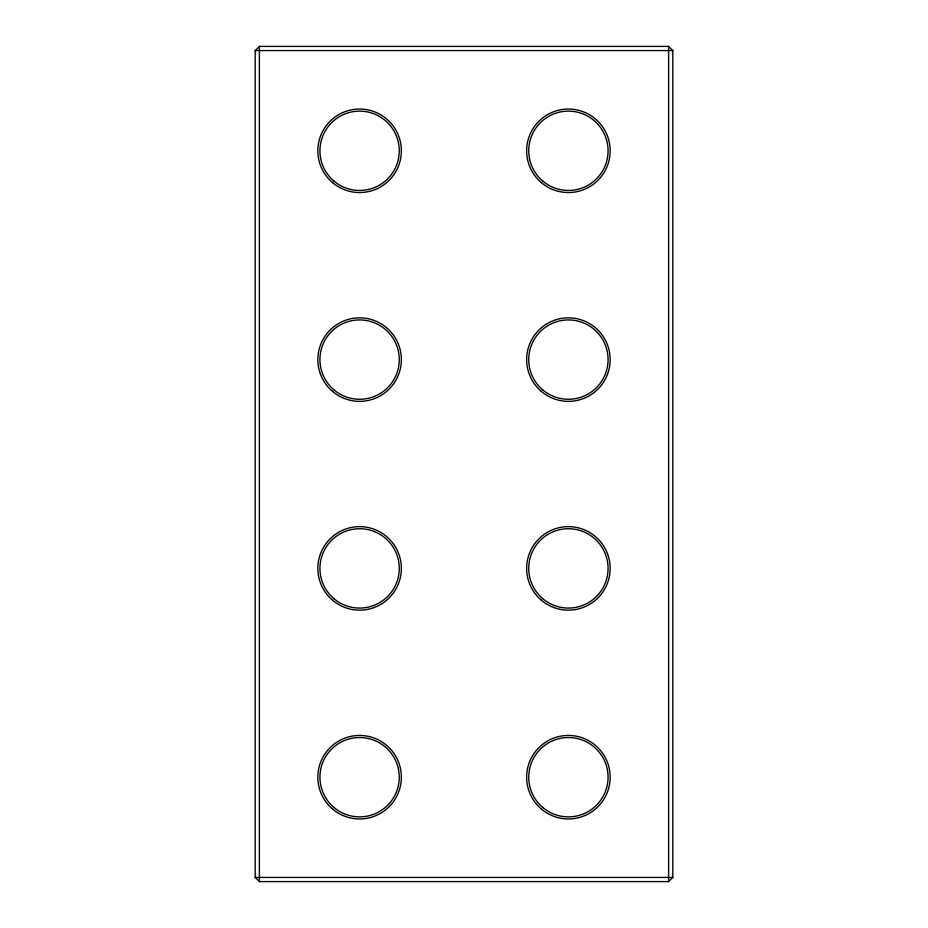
<?xml version="1.0" encoding="UTF-8"?>
<svg xmlns="http://www.w3.org/2000/svg" width="928" height="928" viewBox="0 0 928 928"><rect width="100%" height="100%" fill="white"/><g stroke="black" fill="none" stroke-linecap="round" stroke-linejoin="round"><path stroke-width="1.39" d="M255.2 50.576L259.376 46.4L668.624 46.4L672.8 50.576L672.8 877.424L668.624 881.6L259.376 881.6L255.2 877.424L255.2 50.576L672.8 50.576M255.2 877.424L672.8 877.424M668.624 46.4L668.624 881.6M259.376 46.4L259.376 881.6M333.86 807.383A39.672 39.672 0 0 0 398.611 784.404A39.672 39.672 0 0 0 346.33 739.813A39.672 39.672 0 0 0 333.86 807.383M332.502 808.972A41.76 41.76 0 0 0 400.664 784.786A41.76 41.76 0 0 0 345.634 737.841A41.76 41.76 0 0 0 332.502 808.972M332.502 600.172A41.76 41.76 0 0 0 400.664 575.986A41.76 41.76 0 0 0 345.634 529.041A41.76 41.76 0 0 0 332.502 600.172M333.86 598.583A39.672 39.672 0 0 0 398.611 575.604A39.672 39.672 0 0 0 346.33 531.013A39.672 39.672 0 0 0 333.86 598.583M333.86 389.783A39.672 39.672 0 0 0 398.611 366.804A39.672 39.672 0 0 0 346.33 322.213A39.672 39.672 0 0 0 333.86 389.783M332.502 391.372A41.76 41.76 0 0 0 400.664 367.186A41.76 41.76 0 0 0 345.634 320.241A41.76 41.76 0 0 0 332.502 391.372M333.86 180.983A39.672 39.672 0 0 0 398.611 158.004A39.672 39.672 0 0 0 346.33 113.413A39.672 39.672 0 0 0 333.86 180.983M332.502 182.572A41.76 41.76 0 0 0 400.664 158.386A41.76 41.76 0 0 0 345.634 111.441A41.76 41.76 0 0 0 332.502 182.572M542.66 598.583A39.672 39.672 0 0 0 607.411 575.604A39.672 39.672 0 0 0 555.13 531.013A39.672 39.672 0 0 0 542.66 598.583M541.302 600.172A41.76 41.76 0 0 0 609.464 575.986A41.76 41.76 0 0 0 554.434 529.041A41.76 41.76 0 0 0 541.302 600.172M541.302 182.572A41.76 41.76 0 0 0 609.464 158.386A41.76 41.76 0 0 0 554.434 111.441A41.76 41.76 0 0 0 541.302 182.572M542.66 180.983A39.672 39.672 0 0 0 607.411 158.004A39.672 39.672 0 0 0 555.13 113.413A39.672 39.672 0 0 0 542.66 180.983M542.66 807.383A39.672 39.672 0 0 0 607.411 784.404A39.672 39.672 0 0 0 555.13 739.813A39.672 39.672 0 0 0 542.66 807.383M541.302 808.972A41.76 41.76 0 0 0 609.464 784.786A41.76 41.76 0 0 0 554.434 737.841A41.76 41.76 0 0 0 541.302 808.972M542.66 389.783A39.672 39.672 0 0 0 607.411 366.804A39.672 39.672 0 0 0 555.13 322.213A39.672 39.672 0 0 0 542.66 389.783M541.302 391.372A41.76 41.76 0 0 0 609.464 367.186A41.76 41.76 0 0 0 554.434 320.241A41.76 41.76 0 0 0 541.302 391.372"/></g></svg>
